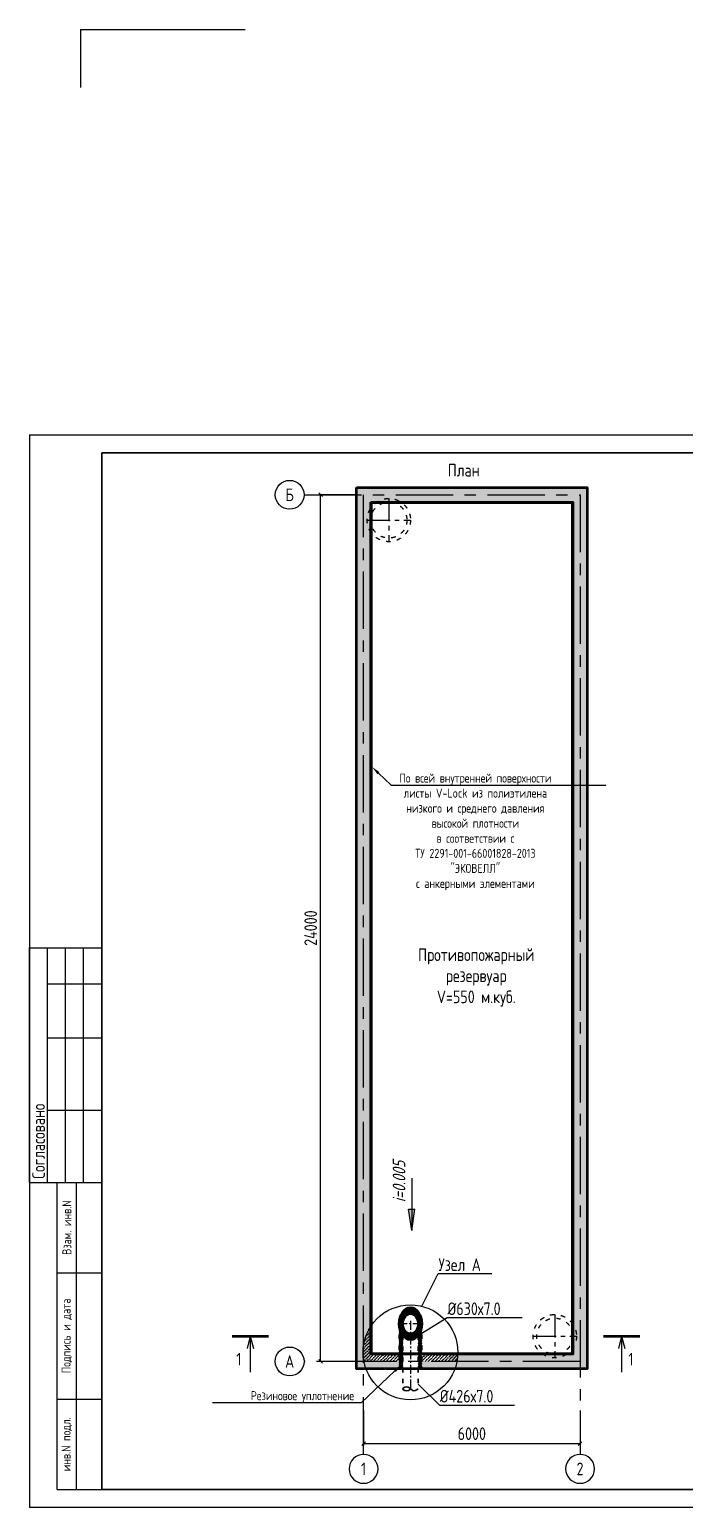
# Model space of a CAD drawing. Header units: millimetres. Extents: x -1415 to 107057, y -40926 to 0.
# Drawn here: x -1415 to 16735, y -40926 to 0 of the extents above; entities that cross this region are included whole.
import ezdxf
from ezdxf import colors
from ezdxf.entities.mleader import LeaderData, LeaderLine
from ezdxf.enums import TextEntityAlignment as Align
from ezdxf.math import Vec2, Vec3

# ---------------------------------------------------------------- set-up
doc = ezdxf.new("R2010")
doc.units = ezdxf.units.MM
doc.linetypes.add('ACAD_ISO03W100', pattern=[30, 12, -18])
doc.linetypes.add('осевая', pattern=[50.800000000000004, 31.75, -6.35, 6.35, -6.35])
doc.layers.add('1_inter-wall_Ном._пера__1', color=7, linetype='Continuous', lineweight=25)
doc.layers.add('штамп', color=7, linetype='Continuous', lineweight=13)
doc.layers.add('Выноски', color=7, linetype='Continuous')
doc.styles.add('GOST 2.304', font='CS_Gost2304.shx')
doc.styles.get("Standard").update_dxf_attribs({"font": 'GOST_0.TTF', "height": 350})
doc.dimstyles.get("Standard").update_dxf_attribs({"dimscale": 100, "dimtxt": 350, "dimasz": 1, "dimexe": 0.5, "dimexo": 2, "dimgap": 1, "dimtad": 1, "dimdec": 0, "dimzin": 0, "dimdsep": 46, "dimtxsty": 'Standard', "dimblk": 'OBLIQUE', "dimcen": 0.09, "dimadec": 0, "dimazin": 0, "dimtfac": 1, "dimtdec": 0, "dimtofl": 0, "dimtmove": 0, "dimatfit": 3, "dimfxl": 1, "dimtolj": 1, "dimtzin": 0, "dimarcsym": 0})
pattern_1 = [(135, (0, 0), (-22.45064030267288, -22.45064030267288), []), (225, (0, 0), (22.45064030267288, -22.45064030267288), [])]

# ---------------------------------------------------------------- blocks, each defined once
blk = doc.blocks.new('_Oblique')
at = {"color": 0, "linetype": 'ByBlock', "lineweight": -2}
blk.add_line((-0.5, -0.5), (0.5, 0.5), dxfattribs=at)
blk = doc.blocks.new('*D1')
at = {"color": 0, "lineweight": -2, "transparency": 16777216}
for p, q in [((7641.966321651078, -12883.07408143663), (6601.416798701204, -12883.07408143663)), ((6651.416798701199, -36883.07408143663), (6651.416798701204, -12883.07408143663)), ((7641.966321651078, -36883.07408143663), (6601.416798701199, -36883.07408143663))]:
    blk.add_line(p, q, dxfattribs=at)
at = {"layer": 'Defpoints', "color": 0, "transparency": 16777216}
for p in [(6651.416798701204, -12883.07408143663), (7841.966321651078, -12883.07408143663), (7841.966321651078, -36883.07408143663)]:
    blk.add_point(p, dxfattribs=at)
at = {"color": 0, "lineweight": -2, "transparency": 16777216, "xscale": 100, "yscale": 100, "zscale": 100}
for p, rotation in [((6651.416798701204, -12883.07408143663), 90), ((6651.416798701199, -36883.07408143663), 270)]:
    blk.add_blockref('_Oblique', p, dxfattribs=dict(at, rotation=rotation))
at = {"color": 0, "transparency": 16777216, "insert": (6376.416798701205, -24883.07408143663), "char_height": 350, "attachment_point": 5, "rotation": 90}
blk.add_mtext('\\A1;24000', dxfattribs=at)
blk = doc.blocks.new('*D3')
at = {"color": 0, "lineweight": -2, "transparency": 16777216}
for p, q in [((7841.966321651078, -38244.61892642333), (7841.966321651078, -39207.97915445921)), ((13841.96632165107, -38244.61892642333), (13841.96632165107, -39207.97915445921)), ((7841.966321651078, -39157.97915445921), (13841.96632165107, -39157.97915445921))]:
    blk.add_line(p, q, dxfattribs=at)
at = {"layer": 'Defpoints', "color": 0, "transparency": 16777216}
for p in [(7841.966321651078, -38044.61892642333), (13841.96632165107, -38044.61892642333), (13841.96632165107, -39157.97915445921)]:
    blk.add_point(p, dxfattribs=at)
at = {"color": 0, "lineweight": -2, "transparency": 16777216, "xscale": 100, "yscale": 100, "zscale": 100, "rotation": 180}
blk.add_blockref('_Oblique', (7841.966321651078, -39157.97915445921), dxfattribs=at)
at = {"color": 0, "lineweight": -2, "transparency": 16777216, "xscale": 100, "yscale": 100, "zscale": 100}
blk.add_blockref('_Oblique', (13841.96632165107, -39157.97915445921), dxfattribs=at)
at = {"color": 0, "transparency": 16777216, "insert": (10841.96632165108, -38882.97915445921), "char_height": 350, "attachment_point": 5}
blk.add_mtext('\\A1;6000', dxfattribs=at)
blk = doc.blocks.new('*T8')
at = {"layer": 'штамп', "color": 0, "linetype": 'ByBlock', "lineweight": -2, "transparency": 16777216}
for p, q in [((0, 0), (4.547473508864641e-13, 8500)), ((4.547473508864641e-13, 8500), (1233.333333333334, 8500)), ((533.3333333333334, 0), (533.3333333333339, 8500)), ((1233.333333333333, 0), (1233.333333333334, 8500)), ((3.410605131648481e-13, 6000), (1233.333333333334, 6000)), ((1.13686837721616e-13, 2500), (1233.333333333333, 2500)), ((0, 0), (1233.333333333333, 0))]:
    blk.add_line(p, q, dxfattribs=at)
at = {"layer": 'штамп', "transparency": 16777216, "char_height": 250, "attachment_point": 5, "rotation": 90}
for s, insert, width in [('Взам. инв.N', (266.6666666666671, 7250), 2500), ('Подпись и дата', (266.6666666666669, 4250), 3500), ('инв.N подл.', (266.6666666666667, 1250), 2500)]:
    blk.add_mtext(s, dxfattribs=dict(at, insert=insert, width=width))
blk = doc.blocks.new('*T9')
at = {"layer": 'штамп', "color": 0, "linetype": 'ByBlock', "lineweight": -2, "transparency": 16777216}
for p, q in [((0, 0), (4.547473508864641e-13, 6500)), ((4.547473508864641e-13, 6500), (2000, 6500)), ((500, 0), (500.0000000000005, 6500)), ((1000, 0), (1000, 6500)), ((1500, 0), (1500, 6500)), ((2000, 0), (2000, 6500)), ((500.0000000000005, 5500), (2000, 5500)), ((500.0000000000005, 4000), (2000, 4000)), ((500.0000000000002, 2000), (2000, 2000)), ((0, 0), (2000, 0))]:
    blk.add_line(p, q, dxfattribs=at)
at = {"layer": 'штамп', "transparency": 16777216, "insert": (250, 100), "char_height": 350, "width": 6300, "attachment_point": 4, "rotation": 90}
blk.add_mtext('Согласовано', dxfattribs=at)
blk = doc.blocks.new('_None')

msp = doc.modelspace()

# ---------------------------------------------------------------- hatches: boundary and pattern name
h = msp.add_hatch()
h.set_pattern_fill('ANSI36', color=256, scale=40)
h.set_pattern_definition([(45, (0, 0), (67.35192090801868, 246.9570433294018), [317.5, -63.5, 0, -63.5])])
h.paths.add_polyline_path([(8073.602759732557, -36883.07408143663), (7841.966321651078, -36883.07408143663), (7841.966321651078, -37083.07408143663), (8141.748115753181, -37083.07408143663, -0.04822984989528439)], flags=17)
h.paths.add_polyline_path([(8826.966321651078, -36883.07408143663), (8073.602759732557, -36883.07408143663, 0.04822984989528439), (8141.748115753181, -37083.07408143663), (8826.966321651078, -37083.07408143663)], flags=17)
h.paths.add_polyline_path([(10210.3298835696, -36883.07408143663), (9456.966321651078, -36883.07408143663), (9456.966321651078, -37083.07408143663), (10142.18452754898, -37083.07408143663, 0.04822984989528439)], flags=17)
h.paths.add_polyline_path([(8045.44229480039, -36683.07408143663), (8041.966321651078, -36683.07408143663), (8041.966321651078, -13083.07408143663), (13641.96632165107, -13083.07408143663), (13641.96632165107, -36683.07408143663), (10238.49034850177, -36683.07408143663, -0.09453364130154447), (10142.18452754898, -37083.07408143663), (14041.96632165107, -37083.07408143663), (14041.96632165107, -12683.07408143663), (7641.966321651078, -12683.07408143663), (7641.966321651078, -36883.07408143663), (8073.602759732557, -36883.07408143663, -0.04609363470033235)])
h.paths.add_polyline_path([(7841.966321651078, -36883.07408143663), (7641.966321651078, -36883.07408143663), (7641.966321651078, -37083.07408143663), (7841.966321651078, -37083.07408143663)], flags=17)
h = msp.add_hatch(color=256)
h.dxf.hatch_style = 1
h.paths.add_polyline_path([(9177.331993205124, -32661.12622751927), (9089.667508346669, -32661.12622751927), (9177.331993205124, -33259.24323570565)])
h.paths.add_polyline_path([(9264.996478063578, -32661.12622751927), (9177.331993205124, -32661.12622751927), (9177.331993205124, -33259.24323570565)])
h = msp.add_hatch()
h.set_pattern_fill('ANSI37', color=256, scale=10, angle=90)
h.set_pattern_definition(pattern_1)
edge = h.paths.add_edge_path()
edge.add_line((8928.966321651078, -35838.07408143662), (8826.966321651078, -35838.07408143663))
edge.add_ellipse((9141.966321651078, -35838.07408143663), major_axis=(8.174517384308584e-14, 445), ratio=0.7078651685393258, start_angle=90.00000000000001, end_angle=137.4533341160066)
edge.add_line((8928.966321651078, -36165.91752618281), (8928.966321651078, -35838.07408143662))
edge = h.paths.add_edge_path()
edge.add_ellipse((9141.966321651078, -35838.07408143663), major_axis=(-5.180255960393304e-14, -282), ratio=0.7553191489361702, start_angle=269.9999999999986, end_angle=360, ccw=False)
edge.add_line((8928.966321651078, -35838.07408143662), (8928.966321651078, -36165.91752618281))
edge.add_ellipse((9141.966321651078, -35838.07408143663), major_axis=(8.174517384308584e-14, 445), ratio=0.7078651685393258, start_angle=137.4533341160066, end_angle=180)
edge.add_line((9141.966321651078, -36283.07408143663), (9141.966321651078, -36120.07408143663))
edge = h.paths.add_edge_path()
edge.add_ellipse((9141.966321651078, -35838.07408143663), major_axis=(-5.180255960393304e-14, -282), ratio=0.7553191489361702, start_angle=360, end_angle=450.00000000000006, ccw=False)
edge.add_line((9141.966321651078, -36120.07408143663), (9141.966321651078, -36283.07408143663))
edge.add_ellipse((9141.966321651078, -35838.07408143663), major_axis=(8.174517384308584e-14, 445), ratio=0.7078651685393258, start_angle=180, end_angle=222.546665883986)
edge.add_line((9354.966321651078, -36165.91752618281), (9354.966321651078, -35838.07408143663))
edge = h.paths.add_edge_path()
edge.add_ellipse((9141.966321651078, -35838.07408143663), major_axis=(8.174517384308584e-14, 445), ratio=0.7078651685393258, start_angle=222.546665883986, end_angle=270)
edge.add_line((9456.96632165108, -35838.07408143659), (9354.966321651034, -35838.07408143659))
edge.add_line((9354.966321651034, -35838.07408143659), (9354.966321651049, -36165.91752618284))
edge = h.paths.add_edge_path()
edge.add_ellipse((9141.966321651078, -35838.07408143663), major_axis=(8.174517384308584e-14, 445), ratio=0.7078651685393258, start_angle=270, end_angle=450)
edge.add_line((8826.966321651078, -35838.07408143663), (8928.966321651078, -35838.07408143662))
edge.add_ellipse((9141.966321651078, -35838.07408143663), major_axis=(-5.180255960393304e-14, -282), ratio=0.7553191489361702, start_angle=180, end_angle=269.9999999999985, ccw=False)
edge.add_ellipse((9141.966321651078, -35838.07408143663), major_axis=(-5.180255960393304e-14, -282), ratio=0.7553191489361702, start_angle=450, end_angle=540, ccw=False)
edge.add_line((9354.966321651076, -35838.07408143659), (9456.966321651074, -35838.07408143659))
h = msp.add_hatch()
h.set_pattern_fill('ANSI36', color=256, scale=20)
h.set_pattern_definition([(45, (0, 0), (33.67596045400934, 123.4785216647009), [158.75, -31.75, 0, -31.75])])
h.paths.add_polyline_path([(8041.966321651078, -36683.07408143663), (8041.966321651078, -35911.4826295563, 0.1457803516648657), (7827.728483958341, -36630.66347887258, 0.04835245658951585), (7852.19503117492, -36883.07408143663), (8826.966321651078, -36883.07408143663), (8826.966321651078, -36683.07408143663)])
h.paths.add_polyline_path([(9456.966321651078, -36683.07408143663), (9456.966321651078, -36883.07408143663), (10431.73761212724, -36883.07408143663, 0.03836121223375441), (10455.15870007937, -36683.07408143663)])
h = msp.add_hatch()
h.set_pattern_fill('ANSI37', color=256, scale=10, angle=90)
h.set_pattern_definition(pattern_1)
h.paths.add_polyline_path([(8928.966321651078, -36883.07408143663), (8826.966321651078, -36883.07408143663), (8826.966321651078, -37083.07408143663), (8928.966321651078, -37083.07408143663)])
h.paths.add_polyline_path([(8928.966321651049, -36365.71521768432), (8928.966321651078, -36165.91752618281), (8922.562191283077, -36157.37776184569), (8900.325472607485, -36123.54649196631), (8879.111540775346, -36083.29982551183), (8857.227520911905, -36028.38933515116), (8826.966321651078, -35838.07408143663), (8826.966321651078, -36883.07408143663), (8928.966321651078, -36883.07408143663)])
h = msp.add_hatch()
h.set_pattern_fill('ANSI37', color=256, scale=10, angle=90)
h.set_pattern_definition(pattern_1)
h.paths.add_polyline_path([(9354.966321651078, -36883.07408143663), (9456.966321651078, -36883.07408143663), (9456.966321651078, -37083.07408143663), (9354.966321651078, -37083.07408143663)])
h.paths.add_polyline_path([(9354.966321651107, -36365.71521768432), (9354.966321651078, -36165.91752618281), (9382.878929802395, -36124.772219405), (9409.877674362824, -36099.81993048373), (9420.558862296324, -36019.09931986281), (9446.363990779235, -35952.55547759282), (9456.966321651078, -35838.07408143663), (9456.966321651078, -36883.07408143663), (9354.966321651078, -36883.07408143663)])

# ---------------------------------------------------------------- linework, layer by layer
for p, q in [((-1414.799075050818, -11225.51792646556), (-1414.799075050824, -40925.51792646555)), ((-1414.799075050818, -11225.51792646556), (40585.20092494918, -11225.51792646556)), ((9177.331993205124, -31808.52192141383), (9177.331993205124, -33259.24323570565)), ((9177.331993205124, -33259.24323570565), (9089.667508346669, -32661.12622751927)), ((9089.667508346669, -32661.12622751927), (9264.996478063578, -32661.12622751927)), ((9177.331993205124, -33259.24323570565), (9264.996478063578, -32661.12622751927)), ((4703.889362491202, -36183.07408143663), (4613.302696705319, -36521.1481206378)), ((4703.889362491202, -36183.07408143663), (4703.889362491202, -37183.07408143663)), ((4703.8893624912, -36183.07408143663), (4794.476028277088, -36521.1481206378)), ((14993.54733882123, -36183.07408143663), (14902.96067303534, -36521.1481206378)), ((14993.54733882123, -36183.07408143663), (14993.54733882123, -37183.07408143663)), ((14993.54733882122, -36183.07408143663), (15084.13400460711, -36521.1481206378)), ((40585.20092494917, -40925.51792646556), (-1414.799075050824, -40925.51792646555))]:
    msp.add_line(p, q)
at = {"linetype": 'осевая', "ltscale": 50}
for p, q in [((6193.593691145532, -12883.07408143663), (13841.96632165107, -12883.07408143663)), ((7841.966321651078, -39457.31580744985), (7841.966321651078, -12883.07408143663)), ((13841.96632165107, -12883.07408143663), (13841.96632165107, -39457.31580744985)), ((13841.96632165107, -36883.07408143663), (6193.593691145532, -36883.07408143663))]:
    msp.add_line(p, q, dxfattribs=at)
at = {"linetype": 'осевая', "ltscale": 20}
for p, q in [((8541.966321651078, -12983.07408143663), (8541.966321651078, -14183.07408143663)), ((7941.966321651078, -13583.07408143663), (9141.966321651078, -13583.07408143663)), ((13141.96632165107, -35583.07408143663), (13141.96632165107, -36783.07408143663)), ((12541.96632165107, -36183.07408143663), (13741.96632165107, -36183.07408143663))]:
    msp.add_line(p, q, dxfattribs=at)
at = {"linetype": 'осевая', "ltscale": 8}
for p, q in [((9456.966321651078, -35838.07408143659), (8826.966321651078, -35838.07408143663)), ((9141.966321651078, -35756.07408143663), (9141.966321651078, -37641.36243554814))]:
    msp.add_line(p, q, dxfattribs=at)
at = {"linetype": 'ACAD_ISO03W100', "lineweight": 30, "ltscale": 10}
for p, q in [((8826.966321651078, -35838.07408143663), (8826.966321651078, -37083.07408143663)), ((9456.966321651078, -35838.07408143663), (9456.966321651078, -37083.07408143663)), ((8928.966321651078, -36165.91752618281), (8928.966321651078, -37641.36243554814)), ((9354.966321651078, -36165.91752618281), (9354.966321651078, -37641.36243554814))]:
    msp.add_line(p, q, dxfattribs=at)
at = {"lineweight": 50}
for p, q in [((4203.889362491202, -36183.07408143663), (5203.889362491202, -36183.07408143663)), ((14493.54733882123, -36183.07408143663), (15493.54733882123, -36183.07408143663))]:
    msp.add_line(p, q, dxfattribs=at)
for points in [[(7641.966321651078, -12683.07408143663), (14041.96632165107, -12683.07408143663), (14041.96632165107, -37083.07408143663), (7641.966321651078, -37083.07408143663)], [(8041.966321651078, -13083.07408143663), (13641.96632165107, -13083.07408143663), (13641.96632165107, -36683.07408143663), (8041.966321651078, -36683.07408143663)]]:
    msp.add_lwpolyline(points, close=True, dxfattribs=at)
at = {"color": 30, "lineweight": 30, "true_color": 0xf26722}
msp.add_lwpolyline([(8073.966321651078, -13115.07408143663), (13609.96632165107, -13115.07408143663), (13609.96632165107, -36651.07408143663), (8073.966321651078, -36651.07408143663)], close=True, dxfattribs=at)
at = {"linetype": 'ACAD_ISO03W100', "ltscale": 10}
for centre, radius in [((8541.966321651078, -13583.07408143663), 600), ((8541.966321651078, -13583.07408143663), 500), ((13141.96632165107, -36183.07408143663), 600), ((13141.96632165107, -36183.07408143663), 500)]:
    msp.add_circle(centre, radius, dxfattribs=at)
msp.add_circle((9141.966321651078, -36630.66347887258), 1314.237837692737)
at = {"lineweight": 50}
msp.add_ellipse((9141.966321651078, -35838.07408143663), major_axis=(8.174517384308584e-14, 445), ratio=0.7078651685393258, dxfattribs=at)
msp.add_ellipse((9141.966321651078, -35838.07408143663), major_axis=(-5.180255960393304e-14, -282), ratio=0.7553191489361702, start_param=3.141592653589793, end_param=9.42477796076938, dxfattribs=at)
at = {"lineweight": 30}
msp.add_spline([(9354.966321651078, -37641.36243554814), (9204.466321651078, -37691.36243554814), (9079.466321651078, -37591.36243554814), (8928.966321651078, -37641.36243554814), (9079.466321651078, -37691.36243554814), (9148.545269019498, -37641.36243554814)], degree=3, dxfattribs=at)
at = {"layer": '1_inter-wall_Ном._пера__1', "linetype": 'Continuous', "flags": 128}
for points in [[(5793.593080034418, -12483.07347032551, -0.414213562373095), (6193.593691145532, -12883.07408143664, -0.414213562373095), (5793.593080034418, -13283.07469254774, -0.414213562373095), (5393.592468923303, -12883.07408143664, -0.414213562373095)], [(5793.593080034418, -36483.07347032551, -0.414213562373095), (6193.593691145532, -36883.07408143664, -0.414213562373095), (5793.593080034418, -37283.07469254774, -0.414213562373095), (5393.592468923303, -36883.07408143664, -0.414213562373095)], [(8241.966932762194, -39857.31641856096, 0.414213562373095), (7841.966321651069, -39457.31580744985, 0.414213562373095), (7441.965710539973, -39857.31641856096, 0.414213562373095), (7841.966321651069, -40257.31702967208, 0.414213562373095)], [(14241.96693276219, -39857.31641856096, 0.414213562373095), (13841.96632165107, -39457.31580744985, 0.414213562373095), (13441.96571053997, -39857.31641856096, 0.414213562373095), (13841.96632165107, -40257.31702967208, 0.414213562373095)]]:
    msp.add_lwpolyline(points, format="xyb", close=True, dxfattribs=at)
at = {"layer": 'штамп', "lineweight": 30}
for p, q in [((585.2009249491748, -11725.51792646556), (585.2009249491748, -40425.51792646556)), ((585.2009249491748, -11725.51792646556), (40085.20092494917, -11725.51792646556)), ((585.2009249491748, -40425.51792646556), (40085.20092494917, -40425.51792646556))]:
    msp.add_line(p, q, dxfattribs=at)

# ---------------------------------------------------------------- block references
for name, p in [('*T9', (-1414.799075050825, -31925.22380881834)), ('*T8', (-648.1324083847794, -40425.51792646556))]:
    msp.add_blockref(name, p)

# ---------------------------------------------------------------- texts
for s, p in [('План', (10174.29587282019, -12377.54651860911)), ('1', (4314.193417233528, -36994.4284814148)), ('1', (15181.85787322709, -36994.4284814148))]:
    msp.add_text(s, height=350).set_placement(p)
at = {"layer": '1_inter-wall_Ном._пера__1'}
for s, p in [('Б', (5793.593080034423, -12883.07408143663)), ('А', (5793.593080034423, -36883.07408143663)), ('1', (7841.966321651074, -39857.31641856096)), ('2', (13841.96632165107, -39857.31641856096))]:
    msp.add_text(s, height=350, dxfattribs=at).set_placement(p, align=Align.MIDDLE_CENTER)

# ---------------------------------------------------------------- dimensions: what is measured, and where the dimension line sits
dim = msp.add_linear_dim(base=(6651.416798701204, -12883.07408143663), p1=(7841.966321651078, -36883.07408143663), p2=(7841.966321651078, -12883.07408143663), angle=90, dimstyle='Standard')
dim.commit()
dim.dimension.update_dxf_attribs({"geometry": '*D1', "text_midpoint": (6376.416798701205, -24883.07408143663)})
dim = msp.add_linear_dim(base=(13841.96632165107, -39157.97915445921), p1=(7841.966321651078, -38044.61892642333), p2=(13841.96632165107, -38044.61892642333), dimstyle='Standard')
dim.commit()
dim.dimension.update_dxf_attribs({"geometry": '*D3', "text_midpoint": (10841.96632165108, -38882.97915445921)})

# ---------------------------------------------------------------- leaders
ml = msp.add_multileader_mtext('Standard')
ml.set_content('Противопожарный\\Pрезервуар\\PV=550 м.куб.', color=256)
ml.set_leader_properties()
ml.set_arrow_properties(name='NONE')
ml.build(insert=Vec2(0, 0))
ml.multileader.update_dxf_attribs({"text_left_attachment_type": 6, "text_right_attachment_type": 6})
ctx = ml.context
ctx.base_point, ctx.char_height, ctx.plane_origin = Vec3(9399.857056880166, -25894.00355372347), 350, Vec3(1914.328529182967, -25226.12979155486)
ctx.left_attachment, ctx.right_attachment, ctx.text_align_type = 6, 6, 1
notes = []
notes.append((ctx, [(0, (0, 0, 0), (0, 0), (1, 0), 1, [])]))
ctx.mtext.insert, ctx.mtext.alignment, ctx.mtext.flow_direction = Vec3(10964.35705688017, -25444.25355372347), 2, 5
ml = msp.add_multileader_mtext('Standard')
ml.set_content('{\\fGOST type A|b0|i1|c204|p34;i=0.005}', color=256)
ml.set_leader_properties()
ml.set_arrow_properties(name='NONE')
ml.build(insert=Vec2(0, 0))
ml.multileader.update_dxf_attribs({"text_left_attachment_type": 6, "text_right_attachment_type": 6})
ctx = ml.context
ctx.base_point, ctx.char_height, ctx.plane_origin, ctx.plane_x_axis, ctx.plane_y_axis = Vec3(9069.4291466754, -32534.77251733551), 350, Vec3(8431.305384506795, -38573.92604503271), Vec3(6.123233995736766e-17, 1), Vec3(-1, 6.123233995736766e-17)
ctx.left_attachment, ctx.right_attachment, ctx.text_align_type = 6, 6, 1
notes.append((ctx, [(0, (0, 0, 0), (0, 0), (1, 0), 1, [])]))
ctx.mtext.insert, ctx.mtext.text_direction, ctx.mtext.rotation, ctx.mtext.alignment, ctx.mtext.flow_direction = Vec3(8649.4291466754, -31900.77251733551), Vec3(6.123233995736766e-17, 1), 1.570796326794897, 2, 5
ml = msp.add_multileader_mtext('Standard')
ml.set_content('Узел А', color=256)
ml.set_leader_properties()
ml.set_arrow_properties(name='NONE')
ml.build(insert=Vec2(0, 0))
ml.multileader.update_dxf_attribs({"text_left_attachment_type": 6, "text_right_attachment_type": 6})
ctx = ml.context
ctx.base_point, ctx.char_height, ctx.plane_origin = Vec3(9918.780848391109, -34448.57787763347), 350, Vec3(9520.75232069391, -36656.83730949023)
ctx.left_attachment, ctx.right_attachment = 6, 6
notes.append((ctx, [(0, (1, 1, 0), (9910.780848391109, -34448.57787763347), (1, 0), 8, [(0, [(9455.92688143897, -35354.47781020169)], 0, [])])]))
ctx.mtext.insert, ctx.mtext.flow_direction = Vec3(9920.780848391109, -34028.57787763347), 5
ml = msp.add_multileader_mtext('Standard')
ml.set_content('%%C630х7.0', color=256)
ml.set_leader_properties()
ml.set_arrow_properties(name='NONE')
ml.build(insert=Vec2(0, 0))
ml.multileader.update_dxf_attribs({"text_left_attachment_type": 6, "text_right_attachment_type": 6})
ctx = ml.context
ctx.base_point, ctx.char_height, ctx.plane_origin = Vec3(10166.33526142366, -35668.18144390103), 350, Vec3(10017.7116019429, -33848.87087953368)
ctx.left_attachment, ctx.right_attachment = 6, 6
notes.append((ctx, [(0, (1, 1, 0), (10158.33526142366, -35668.18144390103), (1, 0), 8, [(0, [(9456.966321651078, -36101.56242262175)], 0, [])])]))
ctx.mtext.insert, ctx.mtext.flow_direction = Vec3(10168.33526142366, -35248.18144390103), 5
ml = msp.add_multileader_mtext('Standard')
ml.set_content('%%C426х7.0', color=256)
ml.set_leader_properties()
ml.set_arrow_properties(name='NONE')
ml.build(insert=Vec2(0, 0))
ml.multileader.update_dxf_attribs({"text_left_attachment_type": 6, "text_right_attachment_type": 6})
ctx = ml.context
ctx.base_point, ctx.char_height, ctx.plane_origin = Vec3(9952.613304609087, -38089.84790641362), 350, Vec3(9554.584776911888, -35778.78611471726)
ctx.left_attachment, ctx.right_attachment = 6, 6
notes.append((ctx, [(0, (1, 1, 0), (9944.613304609087, -38089.84790641362), (1, 0), 8, [(0, [(9354.966321651078, -37508.63420087529)], 0, [])])]))
ctx.mtext.insert, ctx.mtext.flow_direction = Vec3(9954.613304609087, -37669.84790641362), 5
at = {"layer": 'Выноски', "color": 0, "lineweight": -2}
ml = msp.add_multileader_mtext('Standard', dxfattribs=at)
ml.set_content('{\\fGOST type A|b0|i0|c204|p34;\\C256;По всей внутренней поверхности \\Pлисты V-Lock из полиэтилена\\Pнизкого и среднего давления\\Pвысокой плотности\\Pв соответствии с\\PТУ 2291-001-66001828-2013\\P"ЭКОВЕЛЛ"\\Pс анкерными элементами }', color=5, style='GOST 2.304')
ml.set_leader_properties(lineweight=-3)
ml.build(insert=Vec2(0, 0))
ml.multileader.update_dxf_attribs({"text_left_attachment_type": 6, "text_right_attachment_type": 6, "dogleg_length": 1, "arrow_head_size": 250, "scale": 100})
ctx = ml.context
ctx.base_point, ctx.scale, ctx.char_height, ctx.arrow_head_size, ctx.landing_gap_size, ctx.plane_origin = Vec3(8625.959583202399, -20924.64506609571), 100, 250, 250, 180, Vec3(-28199.45177588679, -38948.84886059743)
ctx.left_attachment, ctx.right_attachment, ctx.text_align_type = 6, 6, 1
notes.append((ctx, [(0, (1, 1, 0), (8605.990030068553, -20924.64506609571), (1, 0), 19.96955313384533, [(1, [(8073.966321651078, -20419.68317248595)], 0, [])])]))
ctx.mtext.insert, ctx.mtext.alignment, ctx.mtext.flow_direction = Vec3(10939.88815463097, -20603.39506609571), 2, 5
ml = msp.add_multileader_mtext('Standard', dxfattribs=at)
ml.set_content('{\\fGOST type A|b0|i0|c204|p34;\\C256;Резиновое уплотнение}', color=5, style='GOST 2.304')
ml.set_leader_properties(lineweight=-3)
ml.build(insert=Vec2(0, 0))
ml.multileader.update_dxf_attribs({"text_left_attachment_type": 6, "text_right_attachment_type": 6, "dogleg_length": 1, "arrow_head_size": 250, "scale": 100})
ctx = ml.context
ctx.base_point, ctx.scale, ctx.char_height, ctx.arrow_head_size, ctx.landing_gap_size, ctx.plane_origin = Vec3(4543.84056373042, -38026.78228887109), 100, 250, 250, 180, Vec3(-32281.57079535877, -56050.98608337282)
ctx.left_attachment, ctx.right_attachment, ctx.text_align_type = 6, 6, 1
notes.append((ctx, [(1, (1, 1, 0), (7772.024402578552, -38026.78228887109), (-1, 0), 19.96955313384533, [(1, [(8891.608970497502, -36971.46242908495)], 0, [])])]))
ctx.mtext.insert, ctx.mtext.alignment, ctx.mtext.flow_direction = Vec3(6147.947706587564, -37705.53228887109), 2, 5
for ctx, leaders in notes:
    for number, flags, end, landing, length, lines in leaders:
        leader = LeaderData()
        leader.index, (leader.has_last_leader_line, leader.has_dogleg_vector, leader.attachment_direction) = number, flags
        leader.last_leader_point, leader.dogleg_vector, leader.dogleg_length = Vec3(end), Vec3(landing), length
        for number, points, colour, breaks in lines:
            line = LeaderLine()
            line.index, line.vertices, line.color, line.breaks = number, Vec3.list(points), colors.encode_raw_color(colour), breaks
            leader.lines.append(line)
        ctx.leaders.append(leader)

doc.saveas('drawing.dxf')
